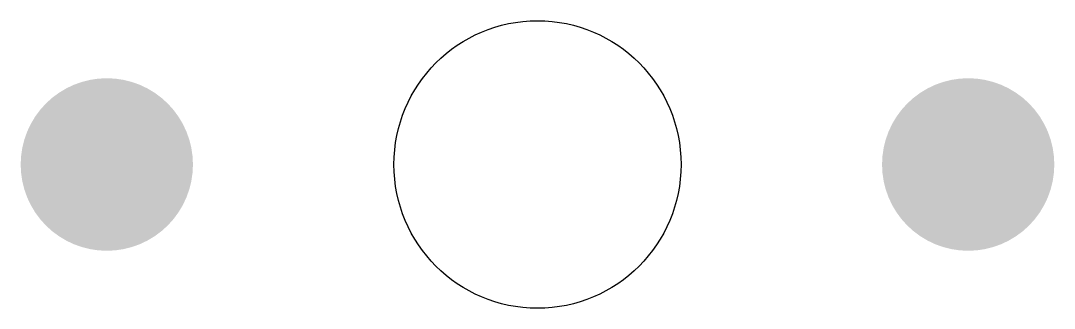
# Model space of a CAD drawing. Extents: x -1.8 to 1.8, y -0.5 to 0.5.
import ezdxf

# ---------------------------------------------------------------- set-up
doc = ezdxf.new("R2010")
doc.units = 0
doc.layers.get('0').update_dxf_attribs({"linetype": 'CONTINUOUS'})

msp = doc.modelspace()

# ---------------------------------------------------------------- linework, layer by layer
at = {"color": 0, "const_width": 0.3}
for points in [[(-1.65, 0, 1), (-1.35, 0, 1)], [(1.35, 0, 1), (1.65, 0, 1)]]:
    msp.add_lwpolyline(points, format="xyb", close=True, dxfattribs=at)
at = {"color": 0}
msp.add_circle((0, 0), 0.5, dxfattribs=at)

doc.saveas('drawing.dxf')
